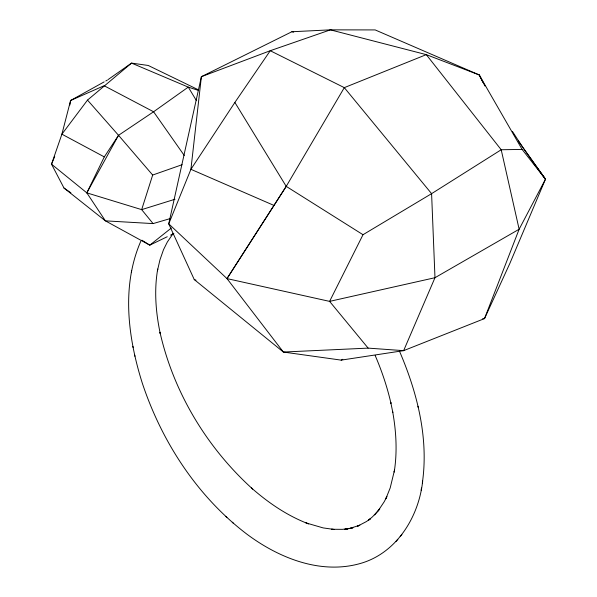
<?xml version="1.0" encoding="UTF-8"?>
<svg xmlns="http://www.w3.org/2000/svg" width="597" height="597" viewBox="0 0 597 597"><rect width="100%" height="100%" fill="white"/><g stroke="black" fill="none" stroke-linecap="round" stroke-linejoin="round"><path stroke-width="0.9" d="M422.325 483.13C428.877 438.094 417.191 392.304 399.438 351.088M69.879 104.99L70.588 100.497L104.184 81.864M140.81 241.218C121.154 286.247 127.982 337.962 142.399 383.453C161.959 442.071 197.301 496.42 246.762 534.061C278.56 557.844 320.447 574.859 360.297 563.493C396.49 553.285 418.825 516.98 422.669 481.092M131.347 272.441L131.638 270.71M421.124 490.197L421.482 488.055M182.1 164.705L152.675 175.04L141.668 209.637L153.078 223.599L170.608 218.472M54.7 156.526L51.521 164.19L64.006 188.048L105.393 220.853L149.795 245.151L167.235 236.74M153.078 223.599L105.393 220.853L86.834 192.868L104.303 156.899L118.527 135.31L153.586 111.766L188.271 87.117L198.585 90.46M482.66 318.716L484.518 318.589L519.136 229.241L545.479 179.182L522.099 149.414L501.204 149.75L431.594 193.659L363.013 234.711L329.596 301.381L368.14 348.118L403.632 350.648L484.518 318.589L509.771 263.613L545.479 179.182L518.315 141.056M184.264 155.489L153.586 111.766L104.109 85.729L70.588 100.497L61.901 134.183L51.521 164.19L86.834 192.868L118.527 135.31L87.513 100.095L131.541 63.103L148.228 65.469L198.711 89.968M368.14 348.118L283.366 352.043L194.256 279.56L168.735 223.86L201.383 76.685L270.247 50.715L344.305 87.64L431.594 193.659L434.982 277.709L403.632 350.648L341.185 360.125L283.366 352.043L226.994 278.605L286.224 186.368L344.305 87.64L426.295 54.64L479.227 74.938L522.099 149.414M234.875 102.445L190.913 169.309L168.735 223.86L226.994 278.605L286.224 186.368L234.875 102.445L270.247 50.715L330.417 29.85L375.17 29.925L479.227 74.938L484.965 86.028M378.11 510.89L384.237 501.696L386.886 496.6L385.841 498.764L390.184 487.95L394.527 470.108L394.199 472.055C397.408 451.989 396.236 431.444 392.632 411.512M173.048 233.658L167.339 242.016L163.488 249.725L159.929 259.934L157.429 270.799L157.72 269.038C153.996 290.44 155.787 312.447 160.257 333.596L159.989 332.328C173.6 392.445 206.987 447.765 252.635 489.018L251.464 487.965C268.396 502.838 287.358 515.808 308.507 523.86L305.985 522.912L323.149 527.905L334.387 529.487L331.469 529.27L342.38 529.345L347.618 528.793L344.805 529.308L352.812 527.838L344.805 529.308M87.513 100.095L61.901 134.183L104.303 156.899M374.647 514.972L379.752 508.957L372.58 516.733L368.588 520.106L370.647 518.584L366.446 521.547L357.379 526.285L359.827 525.218L349.991 528.345M400.214 536.546L401.893 534.561M396.102 541.382L397.826 539.352M171.361 228.002L149.795 245.151L141.922 240.203M108.139 79.558L131.541 63.103L188.271 87.117L196.353 100.497M105.788 80.976L107.385 80.088M341.185 360.125L342.835 359.29M226.994 278.605L329.596 301.381L434.982 277.709L519.136 229.241L501.204 149.75L426.295 54.64L330.417 29.85L291.873 31.745L201.383 76.685L190.913 169.309L274.113 205.487M170.555 235.136L173.876 233.531M174.988 199.249L141.668 209.637L86.834 192.868M291.873 31.745L293.687 32.119M194.256 279.56L196.003 280.194M286.224 186.368L363.013 234.711M64.006 188.048L70.871 192.816M225.703 516.353L226.875 517.398M232.27 522.256L233.546 523.397M118.527 135.31L152.675 175.04M532.763 162.16L535.531 165.862M537.188 168.078L545.479 179.182L523.106 147.869L512.427 131.43M479.227 74.938L482.966 82.401M375.162 355.476C381.819 370.931 387.207 386.938 390.96 403.348L390.759 402.408L392.856 412.579M417.945 406.244L418.169 407.311M132.885 346.387L133.138 347.573M134.698 355.178L134.929 356.275"/></g></svg>
